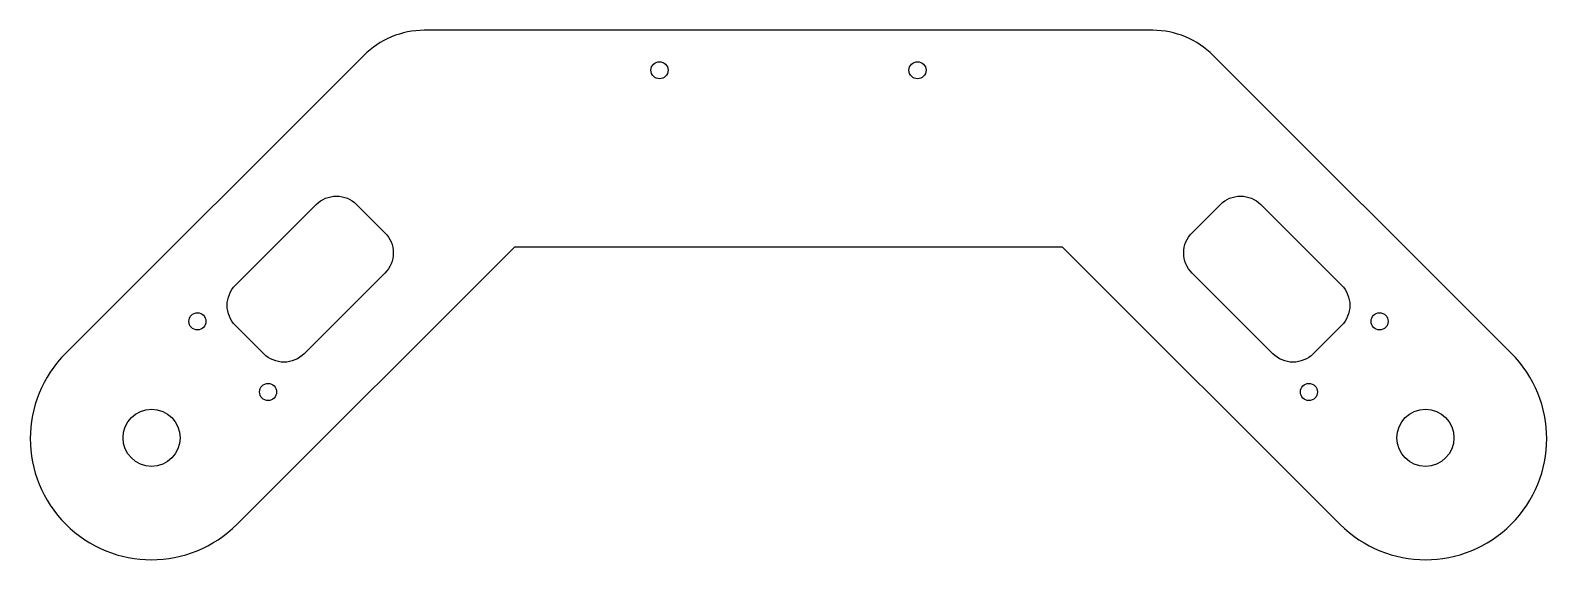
# Model space of a CAD drawing. Header units: millimetres. Extents: x -133 to 133, y -93 to 0.
import ezdxf

# ---------------------------------------------------------------- set-up
doc = ezdxf.new("R2010")
doc.units = ezdxf.units.MM
doc.layers.get('0').update_dxf_attribs({"linetype": 'CONTINUOUS'})

msp = doc.modelspace()

# ---------------------------------------------------------------- linework, layer by layer
for points in [[(-126.57, -56.57, 1), (-96.57, -86.57), (-47.94, -37.94), (47.94, -37.94), (96.57, -86.57, 1), (126.57, -56.57), (74.39, -4.39, 0.198912), (63.79, 0), (-63.79, 0, 0.198912), (-74.39, -4.39)], [(-96.84, -44.68), (-82.7, -30.53, -0.414214), (-75.63, -30.53), (-70.68, -35.48, -0.414214), (-70.68, -42.55), (-84.82, -56.69, -0.414214), (-91.89, -56.7), (-96.84, -51.75, -0.414214)], [(70.68, -35.48), (75.63, -30.53, -0.414214), (82.7, -30.53), (96.84, -44.68, -0.414214), (96.84, -51.75), (91.89, -56.7, -0.414214), (84.82, -56.69), (70.68, -42.55, -0.414214)]]:
    msp.add_lwpolyline(points, format="xyb", close=True)
for centre, radius in [((-22.59, -7), 1.5), ((22.59, -7), 1.5), ((-103.52, -51.01), 1.5), ((103.52, -51.01), 1.5), ((-91.14, -63.39), 1.5), ((91.14, -63.39), 1.5), ((-111.55, -71.42), 5), ((111.55, -71.42), 5)]:
    msp.add_circle(centre, radius)

doc.saveas('drawing.dxf')
